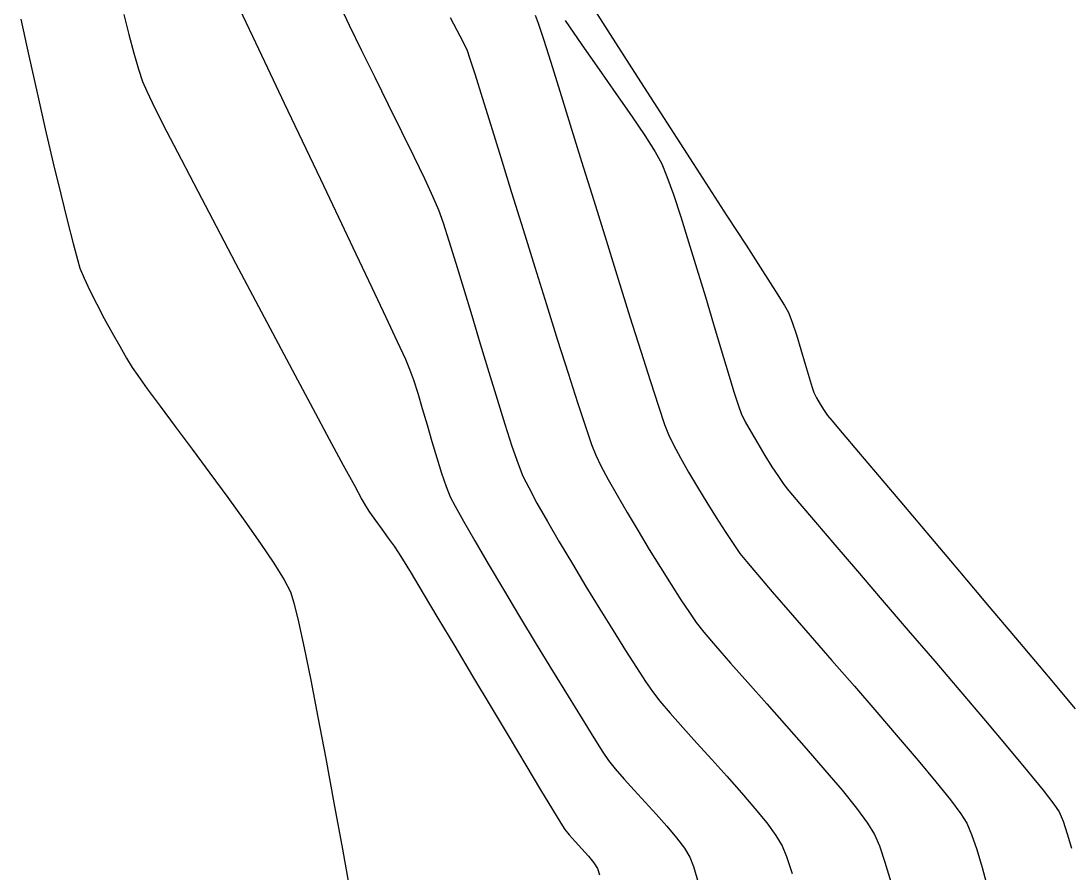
# Model space of a CAD drawing. Header units: metres. Extents: x 708868 to 711043, y 5411316 to 5413138.
# Drawn here: x 709348.9 to 709416.6, y 5411762.1 to 5411817.2 of the extents above; entities that cross this region are included whole.
import ezdxf

# ---------------------------------------------------------------- set-up
doc = ezdxf.new("R2010")
doc.units = ezdxf.units.M
for name, color, linetype in [('Rionegro 2010_Contours', 7, 'Continuous'), ('Rionegro 2014_Contours', 7, 'Continuous'), ('Rionegro 2018_Contours', 7, 'Continuous')]:
    doc.layers.add(name, color=color, linetype=linetype)

msp = doc.modelspace()

# ---------------------------------------------------------------- linework, layer by layer
at = {"layer": 'Rionegro 2010_Contours'}
for points in [[(709362.985, 5411817.984, 236), (709363.814, 5411816.229, 236), (709364.791, 5411814.17, 236), (709365.876, 5411811.889, 236), (709367.029, 5411809.466, 236), (709368.211, 5411806.983, 236), (709369.382, 5411804.52, 236), (709370.504, 5411802.159, 236), (709371.535, 5411799.98, 236), (709372.438, 5411798.065, 236), (709373.172, 5411796.494, 236), (709373.697, 5411795.349, 236), (709373.974, 5411794.711, 236), (709374.223, 5411794.014, 236), (709374.498, 5411793.147, 236), (709374.792, 5411792.161, 236), (709375.098, 5411791.102, 236), (709375.412, 5411790.021, 236), (709375.725, 5411788.965, 236), (709376.031, 5411787.985, 236), (709376.325, 5411787.129, 236), (709376.599, 5411786.445, 236), (709376.909, 5411785.84, 236), (709377.448, 5411784.872, 236), (709378.175, 5411783.609, 236), (709379.05, 5411782.117, 236), (709380.032, 5411780.464, 236), (709381.079, 5411778.715, 236), (709382.152, 5411776.938, 236), (709383.208, 5411775.199, 236), (709384.209, 5411773.565, 236), (709385.111, 5411772.102, 236), (709385.876, 5411770.878, 236), (709386.461, 5411769.959, 236), (709386.827, 5411769.412, 236), (709387.257, 5411768.863, 236), (709387.821, 5411768.213, 236), (709388.478, 5411767.491, 236), (709389.187, 5411766.723, 236), (709389.906, 5411765.937, 236), (709390.596, 5411765.162, 236), (709391.214, 5411764.424, 236), (709391.72, 5411763.751, 236), (709392.073, 5411763.17, 236), (709392.301, 5411762.559, 236), (709392.636, 5411761.454, 236)], [(709369.379, 5411818.391, 237), (709370.07, 5411816.94, 237), (709370.862, 5411815.309, 237), (709371.716, 5411813.571, 237), (709372.59, 5411811.8, 237), (709373.444, 5411810.069, 237), (709374.235, 5411808.451, 237), (709374.924, 5411807.019, 237), (709375.469, 5411805.846, 237), (709375.83, 5411805.006, 237), (709376.131, 5411804.167, 237), (709376.512, 5411802.997, 237), (709376.959, 5411801.562, 237), (709377.456, 5411799.929, 237), (709377.986, 5411798.165, 237), (709378.533, 5411796.337, 237), (709379.082, 5411794.513, 237), (709379.617, 5411792.759, 237), (709380.122, 5411791.144, 237), (709380.58, 5411789.733, 237), (709380.977, 5411788.594, 237), (709381.295, 5411787.794, 237), (709381.664, 5411787.046, 237), (709382.199, 5411786.054, 237), (709382.869, 5411784.867, 237), (709383.641, 5411783.538, 237), (709384.483, 5411782.116, 237), (709385.364, 5411780.654, 237), (709386.251, 5411779.201, 237), (709387.112, 5411777.81, 237), (709387.915, 5411776.53, 237), (709388.627, 5411775.414, 237), (709389.218, 5411774.511, 237), (709389.654, 5411773.873, 237), (709390.14, 5411773.248, 237), (709390.808, 5411772.461, 237), (709391.617, 5411771.548, 237), (709392.524, 5411770.543, 237), (709393.486, 5411769.482, 237), (709394.46, 5411768.399, 237), (709395.405, 5411767.331, 237), (709396.277, 5411766.312, 237), (709397.035, 5411765.378, 237), (709397.634, 5411764.563, 237), (709398.034, 5411763.903, 237), (709398.318, 5411763.202, 237), (709398.677, 5411762.11, 237)], [(709348.87, 5411817.322, 234), (709349.377, 5411814.955, 234), (709349.906, 5411812.57, 234), (709350.439, 5411810.238, 234), (709350.957, 5411808.027, 234), (709351.442, 5411806.007, 234), (709351.875, 5411804.248, 234), (709352.238, 5411802.819, 234), (709352.513, 5411801.791, 234), (709352.68, 5411801.233, 234), (709352.944, 5411800.582, 234), (709353.315, 5411799.788, 234), (709353.761, 5411798.902, 234), (709354.252, 5411797.972, 234), (709354.758, 5411797.049, 234), (709355.246, 5411796.181, 234), (709355.688, 5411795.418, 234), (709356.051, 5411794.81, 234), (709356.408, 5411794.285, 234), (709357.026, 5411793.435, 234), (709357.853, 5411792.321, 234), (709358.838, 5411791.002, 234), (709359.93, 5411789.539, 234), (709361.079, 5411787.992, 234), (709362.232, 5411786.42, 234), (709363.339, 5411784.885, 234), (709364.349, 5411783.446, 234), (709365.21, 5411782.163, 234), (709365.872, 5411781.097, 234), (709366.283, 5411780.307, 234), (709366.503, 5411779.602, 234), (709366.8, 5411778.375, 234), (709367.163, 5411776.69, 234), (709367.583, 5411774.613, 234), (709368.049, 5411772.21, 234), (709368.552, 5411769.544, 234), (709369.082, 5411766.683, 234), (709369.628, 5411763.691, 234), (709370.181, 5411760.634, 234)], [(709376.582, 5411817.425, 238), (709377.032, 5411816.613, 238), (709377.415, 5411815.89, 238), (709377.686, 5411815.3, 238), (709377.872, 5411814.757, 238), (709378.205, 5411813.72, 238), (709378.661, 5411812.264, 238), (709379.22, 5411810.463, 238), (709379.861, 5411808.391, 238), (709380.561, 5411806.123, 238), (709381.299, 5411803.733, 238), (709382.054, 5411801.296, 238), (709382.804, 5411798.885, 238), (709383.527, 5411796.575, 238), (709384.202, 5411794.44, 238), (709384.808, 5411792.555, 238), (709385.322, 5411790.995, 238), (709385.724, 5411789.832, 238), (709385.992, 5411789.143, 238), (709386.33, 5411788.451, 238), (709386.8, 5411787.574, 238), (709387.373, 5411786.554, 238), (709388.024, 5411785.433, 238), (709388.724, 5411784.254, 238), (709389.449, 5411783.059, 238), (709390.17, 5411781.89, 238), (709390.86, 5411780.791, 238), (709391.494, 5411779.804, 238), (709392.043, 5411778.971, 238), (709392.481, 5411778.335, 238), (709392.974, 5411777.706, 238), (709393.73, 5411776.815, 238), (709394.695, 5411775.711, 238), (709395.817, 5411774.446, 238), (709397.042, 5411773.071, 238), (709398.317, 5411771.637, 238), (709399.586, 5411770.194, 238), (709400.798, 5411768.794, 238), (709401.899, 5411767.487, 238), (709402.834, 5411766.324, 238), (709403.551, 5411765.357, 238), (709403.995, 5411764.636, 238), (709404.311, 5411763.889, 238), (709404.669, 5411762.85, 238), (709405.054, 5411761.575, 238)], [(709382.088, 5411817.574, 239), (709382.27, 5411817.075, 239), (709382.61, 5411816.037, 239), (709383.085, 5411814.542, 239), (709383.672, 5411812.67, 239), (709384.346, 5411810.503, 239), (709385.084, 5411808.123, 239), (709385.863, 5411805.61, 239), (709386.657, 5411803.046, 239), (709387.445, 5411800.512, 239), (709388.201, 5411798.089, 239), (709388.903, 5411795.859, 239), (709389.526, 5411793.903, 239), (709390.048, 5411792.302, 239), (709390.443, 5411791.138, 239), (709390.688, 5411790.491, 239), (709391.023, 5411789.805, 239), (709391.467, 5411788.979, 239), (709391.992, 5411788.054, 239), (709392.57, 5411787.072, 239), (709393.175, 5411786.077, 239), (709393.779, 5411785.109, 239), (709394.354, 5411784.212, 239), (709394.873, 5411783.427, 239), (709395.309, 5411782.796, 239), (709395.721, 5411782.272, 239), (709396.432, 5411781.425, 239), (709397.39, 5411780.31, 239), (709398.545, 5411778.979, 239), (709399.848, 5411777.484, 239), (709401.248, 5411775.878, 239), (709402.696, 5411774.215, 239), (709404.141, 5411772.546, 239), (709405.534, 5411770.924, 239), (709406.824, 5411769.402, 239), (709407.961, 5411768.033, 239), (709408.896, 5411766.869, 239), (709409.577, 5411765.964, 239), (709409.957, 5411765.369, 239), (709410.269, 5411764.635, 239), (709410.607, 5411763.655, 239), (709410.956, 5411762.489, 239), (709411.302, 5411761.196, 239)], [(709385.944, 5411817.887, 241), (709387.274, 5411815.796, 241), (709388.701, 5411813.569, 241), (709390.18, 5411811.27, 241), (709391.664, 5411808.968, 241), (709393.11, 5411806.729, 241), (709394.471, 5411804.619, 241), (709395.704, 5411802.707, 241), (709396.762, 5411801.057, 241), (709397.601, 5411799.739, 241), (709398.175, 5411798.817, 241), (709398.439, 5411798.36, 241), (709398.68, 5411797.75, 241), (709398.958, 5411796.921, 241), (709399.248, 5411795.978, 241), (709399.528, 5411795.027, 241), (709399.776, 5411794.175, 241), (709399.968, 5411793.526, 241), (709400.081, 5411793.188, 241), (709400.254, 5411792.857, 241), (709400.498, 5411792.44, 241), (709400.755, 5411792.031, 241), (709400.963, 5411791.719, 241), (709401.232, 5411791.394, 241), (709401.916, 5411790.581, 241), (709402.955, 5411789.349, 241), (709404.291, 5411787.768, 241), (709405.864, 5411785.907, 241), (709407.615, 5411783.836, 241), (709409.485, 5411781.624, 241), (709411.414, 5411779.34, 241), (709413.344, 5411777.055, 241), (709415.214, 5411774.837, 241), (709416.967, 5411772.755, 241)]]:
    msp.add_polyline3d(points, dxfattribs=at)
at = {"layer": 'Rionegro 2014_Contours'}
for points in [[(709362.985, 5411817.984, 236), (709363.814, 5411816.229, 236), (709364.791, 5411814.17, 236), (709365.876, 5411811.889, 236), (709367.029, 5411809.466, 236), (709368.211, 5411806.983, 236), (709369.382, 5411804.52, 236), (709370.504, 5411802.159, 236), (709371.535, 5411799.98, 236), (709372.438, 5411798.065, 236), (709373.172, 5411796.494, 236), (709373.697, 5411795.349, 236), (709373.974, 5411794.711, 236), (709374.223, 5411794.014, 236), (709374.498, 5411793.147, 236), (709374.792, 5411792.161, 236), (709375.098, 5411791.102, 236), (709375.412, 5411790.021, 236), (709375.725, 5411788.965, 236), (709376.031, 5411787.985, 236), (709376.325, 5411787.129, 236), (709376.599, 5411786.445, 236), (709376.909, 5411785.84, 236), (709377.448, 5411784.872, 236), (709378.175, 5411783.609, 236), (709379.05, 5411782.117, 236), (709380.032, 5411780.464, 236), (709381.079, 5411778.715, 236), (709382.152, 5411776.938, 236), (709383.208, 5411775.199, 236), (709384.209, 5411773.565, 236), (709385.111, 5411772.102, 236), (709385.876, 5411770.878, 236), (709386.461, 5411769.959, 236), (709386.827, 5411769.412, 236), (709387.257, 5411768.863, 236), (709387.821, 5411768.213, 236), (709388.478, 5411767.491, 236), (709389.187, 5411766.723, 236), (709389.906, 5411765.937, 236), (709390.596, 5411765.162, 236), (709391.214, 5411764.424, 236), (709391.72, 5411763.751, 236), (709392.073, 5411763.17, 236), (709392.301, 5411762.559, 236), (709392.636, 5411761.454, 236)], [(709369.379, 5411818.391, 237), (709370.07, 5411816.94, 237), (709370.862, 5411815.309, 237), (709371.716, 5411813.571, 237), (709372.59, 5411811.8, 237), (709373.444, 5411810.069, 237), (709374.235, 5411808.451, 237), (709374.924, 5411807.019, 237), (709375.469, 5411805.846, 237), (709375.83, 5411805.006, 237), (709376.131, 5411804.167, 237), (709376.512, 5411802.997, 237), (709376.959, 5411801.562, 237), (709377.456, 5411799.929, 237), (709377.986, 5411798.165, 237), (709378.533, 5411796.337, 237), (709379.082, 5411794.513, 237), (709379.617, 5411792.759, 237), (709380.122, 5411791.144, 237), (709380.58, 5411789.733, 237), (709380.977, 5411788.594, 237), (709381.295, 5411787.794, 237), (709381.664, 5411787.046, 237), (709382.199, 5411786.054, 237), (709382.869, 5411784.867, 237), (709383.641, 5411783.538, 237), (709384.483, 5411782.116, 237), (709385.364, 5411780.654, 237), (709386.251, 5411779.201, 237), (709387.112, 5411777.81, 237), (709387.915, 5411776.53, 237), (709388.627, 5411775.414, 237), (709389.218, 5411774.511, 237), (709389.654, 5411773.873, 237), (709390.14, 5411773.248, 237), (709390.808, 5411772.461, 237), (709391.617, 5411771.548, 237), (709392.524, 5411770.543, 237), (709393.486, 5411769.482, 237), (709394.46, 5411768.399, 237), (709395.405, 5411767.331, 237), (709396.277, 5411766.312, 237), (709397.035, 5411765.378, 237), (709397.634, 5411764.563, 237), (709398.034, 5411763.903, 237), (709398.318, 5411763.202, 237), (709398.677, 5411762.11, 237)], [(709348.87, 5411817.322, 234), (709349.377, 5411814.955, 234), (709349.906, 5411812.57, 234), (709350.439, 5411810.238, 234), (709350.957, 5411808.027, 234), (709351.442, 5411806.007, 234), (709351.875, 5411804.248, 234), (709352.238, 5411802.819, 234), (709352.513, 5411801.791, 234), (709352.68, 5411801.233, 234), (709352.944, 5411800.582, 234), (709353.315, 5411799.788, 234), (709353.761, 5411798.902, 234), (709354.252, 5411797.972, 234), (709354.758, 5411797.049, 234), (709355.246, 5411796.181, 234), (709355.688, 5411795.418, 234), (709356.051, 5411794.81, 234), (709356.408, 5411794.285, 234), (709357.026, 5411793.435, 234), (709357.853, 5411792.321, 234), (709358.838, 5411791.002, 234), (709359.93, 5411789.539, 234), (709361.079, 5411787.992, 234), (709362.232, 5411786.42, 234), (709363.339, 5411784.885, 234), (709364.349, 5411783.446, 234), (709365.21, 5411782.163, 234), (709365.872, 5411781.097, 234), (709366.283, 5411780.307, 234), (709366.503, 5411779.602, 234), (709366.8, 5411778.375, 234), (709367.163, 5411776.69, 234), (709367.583, 5411774.613, 234), (709368.049, 5411772.21, 234), (709368.552, 5411769.544, 234), (709369.082, 5411766.683, 234), (709369.628, 5411763.691, 234), (709370.181, 5411760.634, 234)], [(709355.52, 5411817.635, 235), (709355.839, 5411816.333, 235), (709356.161, 5411815.126, 235), (709356.463, 5411814.088, 235), (709356.724, 5411813.29, 235), (709356.996, 5411812.667, 235), (709357.526, 5411811.578, 235), (709358.275, 5411810.093, 235), (709359.207, 5411808.279, 235), (709360.285, 5411806.205, 235), (709361.472, 5411803.941, 235), (709362.729, 5411801.554, 235), (709364.021, 5411799.113, 235), (709365.309, 5411796.686, 235), (709366.557, 5411794.343, 235), (709367.728, 5411792.152, 235), (709368.783, 5411790.182, 235), (709369.687, 5411788.5, 235), (709370.402, 5411787.177, 235), (709370.89, 5411786.28, 235), (709371.115, 5411785.878, 235), (709371.391, 5411785.457, 235), (709371.761, 5411784.932, 235), (709372.178, 5411784.356, 235), (709372.596, 5411783.78, 235), (709372.971, 5411783.258, 235), (709373.256, 5411782.843, 235), (709373.519, 5411782.415, 235), (709374.064, 5411781.51, 235), (709374.841, 5411780.214, 235), (709375.798, 5411778.614, 235), (709376.883, 5411776.798, 235), (709378.044, 5411774.853, 235), (709379.232, 5411772.866, 235), (709380.393, 5411770.925, 235), (709381.476, 5411769.116, 235), (709382.429, 5411767.527, 235), (709383.202, 5411766.245, 235), (709383.743, 5411765.357, 235), (709383.999, 5411764.951, 235), (709384.28, 5411764.603, 235), (709384.664, 5411764.177, 235), (709385.095, 5411763.71, 235), (709385.517, 5411763.239, 235), (709385.874, 5411762.803, 235), (709386.112, 5411762.437, 235), (709386.239, 5411762.025, 235)], [(709376.582, 5411817.425, 238), (709377.032, 5411816.613, 238), (709377.415, 5411815.89, 238), (709377.686, 5411815.3, 238), (709377.872, 5411814.757, 238), (709378.205, 5411813.72, 238), (709378.661, 5411812.264, 238), (709379.22, 5411810.463, 238), (709379.861, 5411808.391, 238), (709380.561, 5411806.123, 238), (709381.299, 5411803.733, 238), (709382.054, 5411801.296, 238), (709382.804, 5411798.885, 238), (709383.527, 5411796.575, 238), (709384.202, 5411794.44, 238), (709384.808, 5411792.555, 238), (709385.322, 5411790.995, 238), (709385.724, 5411789.832, 238), (709385.992, 5411789.143, 238), (709386.33, 5411788.451, 238), (709386.8, 5411787.574, 238), (709387.373, 5411786.554, 238), (709388.024, 5411785.433, 238), (709388.724, 5411784.254, 238), (709389.449, 5411783.059, 238), (709390.17, 5411781.89, 238), (709390.86, 5411780.791, 238), (709391.494, 5411779.804, 238), (709392.043, 5411778.971, 238), (709392.481, 5411778.335, 238), (709392.974, 5411777.706, 238), (709393.73, 5411776.815, 238), (709394.695, 5411775.711, 238), (709395.817, 5411774.446, 238), (709397.042, 5411773.071, 238), (709398.317, 5411771.637, 238), (709399.586, 5411770.194, 238), (709400.798, 5411768.794, 238), (709401.899, 5411767.487, 238), (709402.834, 5411766.324, 238), (709403.551, 5411765.357, 238), (709403.995, 5411764.636, 238), (709404.311, 5411763.889, 238), (709404.669, 5411762.85, 238), (709405.054, 5411761.575, 238)], [(709382.088, 5411817.574, 239), (709382.27, 5411817.075, 239), (709382.61, 5411816.037, 239), (709383.085, 5411814.542, 239), (709383.672, 5411812.67, 239), (709384.346, 5411810.503, 239), (709385.084, 5411808.123, 239), (709385.863, 5411805.61, 239), (709386.657, 5411803.046, 239), (709387.445, 5411800.512, 239), (709388.201, 5411798.089, 239), (709388.903, 5411795.859, 239), (709389.526, 5411793.903, 239), (709390.048, 5411792.302, 239), (709390.443, 5411791.138, 239), (709390.688, 5411790.491, 239), (709391.023, 5411789.805, 239), (709391.467, 5411788.979, 239), (709391.992, 5411788.054, 239), (709392.57, 5411787.072, 239), (709393.175, 5411786.077, 239), (709393.779, 5411785.109, 239), (709394.354, 5411784.212, 239), (709394.873, 5411783.427, 239), (709395.309, 5411782.796, 239), (709395.721, 5411782.272, 239), (709396.432, 5411781.425, 239), (709397.39, 5411780.31, 239), (709398.545, 5411778.979, 239), (709399.848, 5411777.484, 239), (709401.248, 5411775.878, 239), (709402.696, 5411774.215, 239), (709404.141, 5411772.546, 239), (709405.534, 5411770.924, 239), (709406.824, 5411769.402, 239), (709407.961, 5411768.033, 239), (709408.896, 5411766.869, 239), (709409.577, 5411765.964, 239), (709409.957, 5411765.369, 239), (709410.269, 5411764.635, 239), (709410.607, 5411763.655, 239), (709410.956, 5411762.489, 239), (709411.302, 5411761.196, 239)], [(709384.012, 5411817.244, 240), (709385.1, 5411815.664, 240), (709386.213, 5411814.07, 240), (709387.298, 5411812.523, 240), (709388.299, 5411811.08, 240), (709389.163, 5411809.801, 240), (709389.836, 5411808.743, 240), (709390.264, 5411807.967, 240), (709390.596, 5411807.152, 240), (709391.007, 5411805.99, 240), (709391.479, 5411804.557, 240), (709391.993, 5411802.928, 240), (709392.53, 5411801.178, 240), (709393.072, 5411799.381, 240), (709393.6, 5411797.613, 240), (709394.096, 5411795.95, 240), (709394.541, 5411794.466, 240), (709394.917, 5411793.236, 240), (709395.204, 5411792.336, 240), (709395.385, 5411791.84, 240), (709395.654, 5411791.298, 240), (709396.022, 5411790.63, 240), (709396.455, 5411789.889, 240), (709396.917, 5411789.127, 240), (709397.375, 5411788.399, 240), (709397.793, 5411787.758, 240), (709398.136, 5411787.258, 240), (709398.474, 5411786.837, 240), (709399.175, 5411786.003, 240), (709400.184, 5411784.818, 240), (709401.445, 5411783.344, 240), (709402.901, 5411781.646, 240), (709404.497, 5411779.784, 240), (709406.177, 5411777.824, 240), (709407.885, 5411775.827, 240), (709409.564, 5411773.856, 240), (709411.16, 5411771.974, 240), (709412.615, 5411770.244, 240), (709413.875, 5411768.729, 240), (709414.882, 5411767.491, 240), (709415.582, 5411766.595, 240), (709415.918, 5411766.101, 240), (709416.18, 5411765.482, 240), (709416.451, 5411764.677, 240), (709416.717, 5411763.747, 240)], [(709385.944, 5411817.887, 241), (709387.274, 5411815.796, 241), (709388.701, 5411813.569, 241), (709390.18, 5411811.27, 241), (709391.664, 5411808.968, 241), (709393.11, 5411806.729, 241), (709394.471, 5411804.619, 241), (709395.704, 5411802.707, 241), (709396.762, 5411801.057, 241), (709397.601, 5411799.739, 241), (709398.175, 5411798.817, 241), (709398.439, 5411798.36, 241), (709398.68, 5411797.75, 241), (709398.958, 5411796.921, 241), (709399.248, 5411795.978, 241), (709399.528, 5411795.027, 241), (709399.776, 5411794.175, 241), (709399.968, 5411793.526, 241), (709400.081, 5411793.188, 241), (709400.254, 5411792.857, 241), (709400.498, 5411792.44, 241), (709400.755, 5411792.031, 241), (709400.963, 5411791.719, 241), (709401.232, 5411791.394, 241), (709401.916, 5411790.581, 241), (709402.955, 5411789.349, 241), (709404.291, 5411787.768, 241), (709405.864, 5411785.907, 241), (709407.615, 5411783.836, 241), (709409.485, 5411781.624, 241), (709411.414, 5411779.34, 241), (709413.344, 5411777.055, 241), (709415.214, 5411774.837, 241), (709416.967, 5411772.755, 241)]]:
    msp.add_polyline3d(points, dxfattribs=at)
at = {"layer": 'Rionegro 2018_Contours'}
for points in [[(709362.985, 5411817.984, 236), (709363.814, 5411816.229, 236), (709364.791, 5411814.17, 236), (709365.876, 5411811.889, 236), (709367.029, 5411809.466, 236), (709368.211, 5411806.983, 236), (709369.382, 5411804.52, 236), (709370.504, 5411802.159, 236), (709371.535, 5411799.98, 236), (709372.438, 5411798.065, 236), (709373.172, 5411796.494, 236), (709373.697, 5411795.349, 236), (709373.974, 5411794.711, 236), (709374.223, 5411794.014, 236), (709374.498, 5411793.147, 236), (709374.792, 5411792.161, 236), (709375.098, 5411791.102, 236), (709375.412, 5411790.021, 236), (709375.725, 5411788.965, 236), (709376.031, 5411787.985, 236), (709376.325, 5411787.129, 236), (709376.599, 5411786.445, 236), (709376.909, 5411785.84, 236), (709377.448, 5411784.872, 236), (709378.175, 5411783.609, 236), (709379.05, 5411782.117, 236), (709380.032, 5411780.464, 236), (709381.079, 5411778.715, 236), (709382.152, 5411776.938, 236), (709383.208, 5411775.199, 236), (709384.209, 5411773.565, 236), (709385.111, 5411772.102, 236), (709385.876, 5411770.878, 236), (709386.461, 5411769.959, 236), (709386.827, 5411769.412, 236), (709387.257, 5411768.863, 236), (709387.821, 5411768.213, 236), (709388.478, 5411767.491, 236), (709389.187, 5411766.723, 236), (709389.906, 5411765.937, 236), (709390.596, 5411765.162, 236), (709391.214, 5411764.424, 236), (709391.72, 5411763.751, 236), (709392.073, 5411763.17, 236), (709392.301, 5411762.559, 236), (709392.636, 5411761.454, 236)], [(709369.379, 5411818.391, 237), (709370.07, 5411816.94, 237), (709370.862, 5411815.309, 237), (709371.716, 5411813.571, 237), (709372.59, 5411811.8, 237), (709373.444, 5411810.069, 237), (709374.235, 5411808.451, 237), (709374.924, 5411807.019, 237), (709375.469, 5411805.846, 237), (709375.83, 5411805.006, 237), (709376.131, 5411804.167, 237), (709376.512, 5411802.997, 237), (709376.959, 5411801.562, 237), (709377.456, 5411799.929, 237), (709377.986, 5411798.165, 237), (709378.533, 5411796.337, 237), (709379.082, 5411794.513, 237), (709379.617, 5411792.759, 237), (709380.122, 5411791.144, 237), (709380.58, 5411789.733, 237), (709380.977, 5411788.594, 237), (709381.295, 5411787.794, 237), (709381.664, 5411787.046, 237), (709382.199, 5411786.054, 237), (709382.869, 5411784.867, 237), (709383.641, 5411783.538, 237), (709384.483, 5411782.116, 237), (709385.364, 5411780.654, 237), (709386.251, 5411779.201, 237), (709387.112, 5411777.81, 237), (709387.915, 5411776.53, 237), (709388.627, 5411775.414, 237), (709389.218, 5411774.511, 237), (709389.654, 5411773.873, 237), (709390.14, 5411773.248, 237), (709390.808, 5411772.461, 237), (709391.617, 5411771.548, 237), (709392.524, 5411770.543, 237), (709393.486, 5411769.482, 237), (709394.46, 5411768.399, 237), (709395.405, 5411767.331, 237), (709396.277, 5411766.312, 237), (709397.035, 5411765.378, 237), (709397.634, 5411764.563, 237), (709398.034, 5411763.903, 237), (709398.318, 5411763.202, 237), (709398.677, 5411762.11, 237)], [(709348.87, 5411817.322, 234), (709349.377, 5411814.955, 234), (709349.906, 5411812.57, 234), (709350.439, 5411810.238, 234), (709350.957, 5411808.027, 234), (709351.442, 5411806.007, 234), (709351.875, 5411804.248, 234), (709352.238, 5411802.819, 234), (709352.513, 5411801.791, 234), (709352.68, 5411801.233, 234), (709352.944, 5411800.582, 234), (709353.315, 5411799.788, 234), (709353.761, 5411798.902, 234), (709354.252, 5411797.972, 234), (709354.758, 5411797.049, 234), (709355.246, 5411796.181, 234), (709355.688, 5411795.418, 234), (709356.051, 5411794.81, 234), (709356.408, 5411794.285, 234), (709357.026, 5411793.435, 234), (709357.853, 5411792.321, 234), (709358.838, 5411791.002, 234), (709359.93, 5411789.539, 234), (709361.079, 5411787.992, 234), (709362.232, 5411786.42, 234), (709363.339, 5411784.885, 234), (709364.349, 5411783.446, 234), (709365.21, 5411782.163, 234), (709365.872, 5411781.097, 234), (709366.283, 5411780.307, 234), (709366.503, 5411779.602, 234), (709366.8, 5411778.375, 234), (709367.163, 5411776.69, 234), (709367.583, 5411774.613, 234), (709368.049, 5411772.21, 234), (709368.552, 5411769.544, 234), (709369.082, 5411766.683, 234), (709369.628, 5411763.691, 234), (709370.181, 5411760.634, 234)], [(709355.52, 5411817.635, 235), (709355.839, 5411816.333, 235), (709356.161, 5411815.126, 235), (709356.463, 5411814.088, 235), (709356.724, 5411813.29, 235), (709356.996, 5411812.667, 235), (709357.526, 5411811.578, 235), (709358.275, 5411810.093, 235), (709359.207, 5411808.279, 235), (709360.285, 5411806.205, 235), (709361.472, 5411803.941, 235), (709362.729, 5411801.554, 235), (709364.021, 5411799.113, 235), (709365.309, 5411796.686, 235), (709366.557, 5411794.343, 235), (709367.728, 5411792.152, 235), (709368.783, 5411790.182, 235), (709369.687, 5411788.5, 235), (709370.402, 5411787.177, 235), (709370.89, 5411786.28, 235), (709371.115, 5411785.878, 235), (709371.391, 5411785.457, 235), (709371.761, 5411784.932, 235), (709372.178, 5411784.356, 235), (709372.596, 5411783.78, 235), (709372.971, 5411783.258, 235), (709373.256, 5411782.843, 235), (709373.519, 5411782.415, 235), (709374.064, 5411781.51, 235), (709374.841, 5411780.214, 235), (709375.798, 5411778.614, 235), (709376.883, 5411776.798, 235), (709378.044, 5411774.853, 235), (709379.232, 5411772.866, 235), (709380.393, 5411770.925, 235), (709381.476, 5411769.116, 235), (709382.429, 5411767.527, 235), (709383.202, 5411766.245, 235), (709383.743, 5411765.357, 235), (709383.999, 5411764.951, 235), (709384.28, 5411764.603, 235), (709384.664, 5411764.177, 235), (709385.095, 5411763.71, 235), (709385.517, 5411763.239, 235), (709385.874, 5411762.803, 235), (709386.112, 5411762.437, 235), (709386.239, 5411762.025, 235)], [(709376.582, 5411817.425, 238), (709377.032, 5411816.613, 238), (709377.415, 5411815.89, 238), (709377.686, 5411815.3, 238), (709377.872, 5411814.757, 238), (709378.205, 5411813.72, 238), (709378.661, 5411812.264, 238), (709379.22, 5411810.463, 238), (709379.861, 5411808.391, 238), (709380.561, 5411806.123, 238), (709381.299, 5411803.733, 238), (709382.054, 5411801.296, 238), (709382.804, 5411798.885, 238), (709383.527, 5411796.575, 238), (709384.202, 5411794.44, 238), (709384.808, 5411792.555, 238), (709385.322, 5411790.995, 238), (709385.724, 5411789.832, 238), (709385.992, 5411789.143, 238), (709386.33, 5411788.451, 238), (709386.8, 5411787.574, 238), (709387.373, 5411786.554, 238), (709388.024, 5411785.433, 238), (709388.724, 5411784.254, 238), (709389.449, 5411783.059, 238), (709390.17, 5411781.89, 238), (709390.86, 5411780.791, 238), (709391.494, 5411779.804, 238), (709392.043, 5411778.971, 238), (709392.481, 5411778.335, 238), (709392.974, 5411777.706, 238), (709393.73, 5411776.815, 238), (709394.695, 5411775.711, 238), (709395.817, 5411774.446, 238), (709397.042, 5411773.071, 238), (709398.317, 5411771.637, 238), (709399.586, 5411770.194, 238), (709400.798, 5411768.794, 238), (709401.899, 5411767.487, 238), (709402.834, 5411766.324, 238), (709403.551, 5411765.357, 238), (709403.995, 5411764.636, 238), (709404.311, 5411763.889, 238), (709404.669, 5411762.85, 238), (709405.054, 5411761.575, 238)], [(709382.088, 5411817.574, 239), (709382.27, 5411817.075, 239), (709382.61, 5411816.037, 239), (709383.085, 5411814.542, 239), (709383.672, 5411812.67, 239), (709384.346, 5411810.503, 239), (709385.084, 5411808.123, 239), (709385.863, 5411805.61, 239), (709386.657, 5411803.046, 239), (709387.445, 5411800.512, 239), (709388.201, 5411798.089, 239), (709388.903, 5411795.859, 239), (709389.526, 5411793.903, 239), (709390.048, 5411792.302, 239), (709390.443, 5411791.138, 239), (709390.688, 5411790.491, 239), (709391.023, 5411789.805, 239), (709391.467, 5411788.979, 239), (709391.992, 5411788.054, 239), (709392.57, 5411787.072, 239), (709393.175, 5411786.077, 239), (709393.779, 5411785.109, 239), (709394.354, 5411784.212, 239), (709394.873, 5411783.427, 239), (709395.309, 5411782.796, 239), (709395.721, 5411782.272, 239), (709396.432, 5411781.425, 239), (709397.39, 5411780.31, 239), (709398.545, 5411778.979, 239), (709399.848, 5411777.484, 239), (709401.248, 5411775.878, 239), (709402.696, 5411774.215, 239), (709404.141, 5411772.546, 239), (709405.534, 5411770.924, 239), (709406.824, 5411769.402, 239), (709407.961, 5411768.033, 239), (709408.896, 5411766.869, 239), (709409.577, 5411765.964, 239), (709409.957, 5411765.369, 239), (709410.269, 5411764.635, 239), (709410.607, 5411763.655, 239), (709410.956, 5411762.489, 239), (709411.302, 5411761.196, 239)], [(709384.012, 5411817.244, 240), (709385.1, 5411815.664, 240), (709386.213, 5411814.07, 240), (709387.298, 5411812.523, 240), (709388.299, 5411811.08, 240), (709389.163, 5411809.801, 240), (709389.836, 5411808.743, 240), (709390.264, 5411807.967, 240), (709390.596, 5411807.152, 240), (709391.007, 5411805.99, 240), (709391.479, 5411804.557, 240), (709391.993, 5411802.928, 240), (709392.53, 5411801.178, 240), (709393.072, 5411799.381, 240), (709393.6, 5411797.613, 240), (709394.096, 5411795.95, 240), (709394.541, 5411794.466, 240), (709394.917, 5411793.236, 240), (709395.204, 5411792.336, 240), (709395.385, 5411791.84, 240), (709395.654, 5411791.298, 240), (709396.022, 5411790.63, 240), (709396.455, 5411789.889, 240), (709396.917, 5411789.127, 240), (709397.375, 5411788.399, 240), (709397.793, 5411787.758, 240), (709398.136, 5411787.258, 240), (709398.474, 5411786.837, 240), (709399.175, 5411786.003, 240), (709400.184, 5411784.818, 240), (709401.445, 5411783.344, 240), (709402.901, 5411781.646, 240), (709404.497, 5411779.784, 240), (709406.177, 5411777.824, 240), (709407.885, 5411775.827, 240), (709409.564, 5411773.856, 240), (709411.16, 5411771.974, 240), (709412.615, 5411770.244, 240), (709413.875, 5411768.729, 240), (709414.882, 5411767.491, 240), (709415.582, 5411766.595, 240), (709415.918, 5411766.101, 240), (709416.18, 5411765.482, 240), (709416.451, 5411764.677, 240), (709416.717, 5411763.747, 240)], [(709385.944, 5411817.887, 241), (709387.274, 5411815.796, 241), (709388.701, 5411813.569, 241), (709390.18, 5411811.27, 241), (709391.664, 5411808.968, 241), (709393.11, 5411806.729, 241), (709394.471, 5411804.619, 241), (709395.704, 5411802.707, 241), (709396.762, 5411801.057, 241), (709397.601, 5411799.739, 241), (709398.175, 5411798.817, 241), (709398.439, 5411798.36, 241), (709398.68, 5411797.75, 241), (709398.958, 5411796.921, 241), (709399.248, 5411795.978, 241), (709399.528, 5411795.027, 241), (709399.776, 5411794.175, 241), (709399.968, 5411793.526, 241), (709400.081, 5411793.188, 241), (709400.254, 5411792.857, 241), (709400.498, 5411792.44, 241), (709400.755, 5411792.031, 241), (709400.963, 5411791.719, 241), (709401.232, 5411791.394, 241), (709401.916, 5411790.581, 241), (709402.955, 5411789.349, 241), (709404.291, 5411787.768, 241), (709405.864, 5411785.907, 241), (709407.615, 5411783.836, 241), (709409.485, 5411781.624, 241), (709411.414, 5411779.34, 241), (709413.344, 5411777.055, 241), (709415.214, 5411774.837, 241), (709416.967, 5411772.755, 241)]]:
    msp.add_polyline3d(points, dxfattribs=at)

doc.saveas('drawing.dxf')
